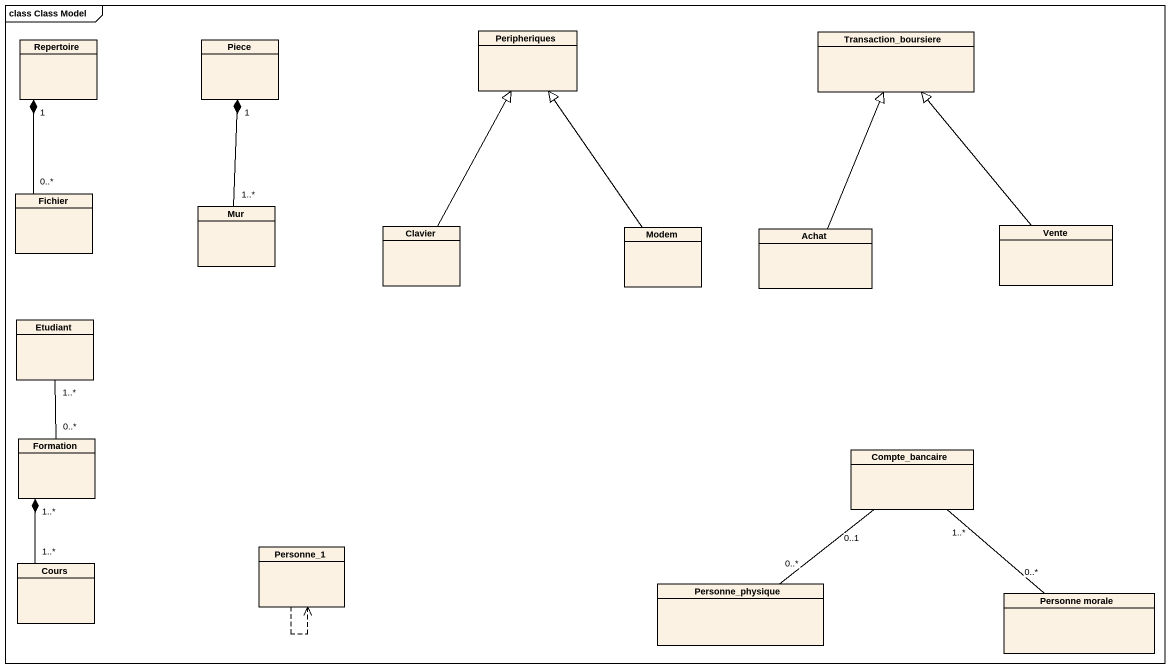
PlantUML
@startuml
mainframe class Class Model
hide circle
hide empty members
class Peripheriques
class Transaction_boursiere
class Repertoire
class Piece
class Fichier
class Mur
class Vente
class Clavier
class Modem
class Achat
class Etudiant
class Formation
class Compte_bancaire
class Cours
class Personne_1
class Personne_physique
class "Personne morale" as Personne_morale
Fichier "0..*" -up-* "1" Repertoire
Mur "1..*" -up-* "1" Piece
Vente -up-|> Transaction_boursiere
Clavier -up-|> Peripheriques
Modem -up-|> Peripheriques
Achat -up-|> Transaction_boursiere
Formation "0..*" -up- "1..*" Etudiant
Cours "1..*" -up-* "1..*" Formation
Personne_1 ..> Personne_1
Personne_physique "0..*" -up- "0..1" Compte_bancaire
Personne_morale "0..*" -up- "1..*" Compte_bancaire
@enduml
